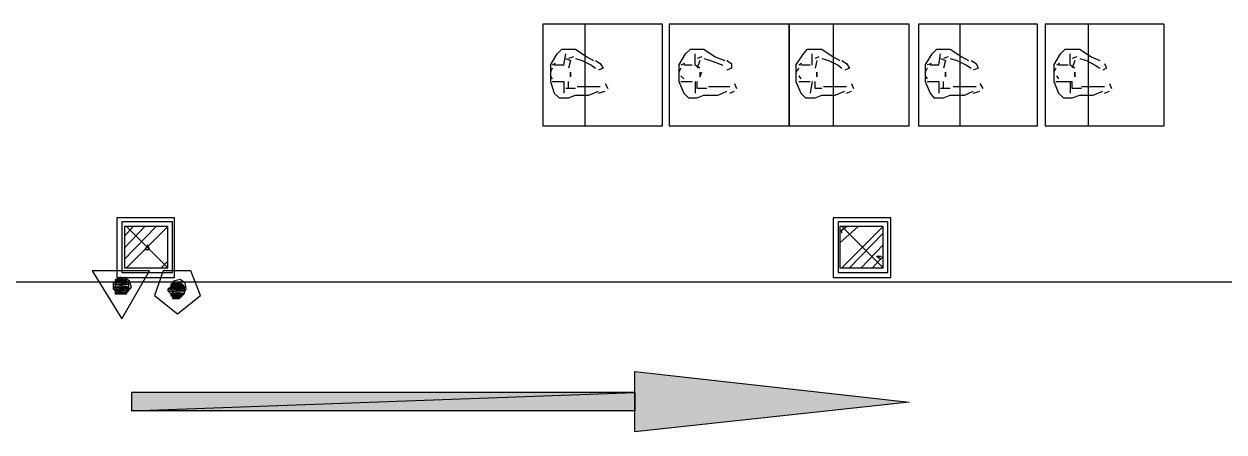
# Model space of a CAD drawing. Header units: millimetres. Extents: x 5 to 415, y 48 to 251.
# Drawn here: x 181.45 to 203.53, y 162.01 to 169.51 of the extents above; entities that cross this region are included whole.
import ezdxf

# ---------------------------------------------------------------- set-up
doc = ezdxf.new("R2010")
doc.units = ezdxf.units.MM
doc.layers.add('H', color=7, linetype='Continuous')
doc.layers.add('P', color=7, linetype='Continuous')

msp = doc.modelspace()

# ---------------------------------------------------------------- hatches: boundary and pattern name
at = {"layer": 'H', "linetype": 'Continuous'}
for points in [[(183.092, 164.73), (183.092, 164.765), (183.392, 164.765), (183.392, 164.73), (183.092, 164.73)], [(183.092, 164.677), (183.092, 164.73), (183.392, 164.73), (183.392, 164.677), (183.092, 164.677)], [(183.127, 164.765), (183.127, 164.8), (183.339, 164.8), (183.339, 164.765), (183.127, 164.765)], [(183.18, 164.8), (183.215, 164.853), (183.268, 164.853), (183.303, 164.8), (183.18, 164.8)], [(184.15, 164.677), (184.15, 164.73), (184.362, 164.73), (184.397, 164.677), (184.15, 164.677)], [(184.185, 164.73), (184.185, 164.765), (184.326, 164.765), (184.362, 164.73), (184.185, 164.73)], [(183.092, 164.641), (183.092, 164.677), (183.392, 164.677), (183.392, 164.641), (183.092, 164.641)], [(183.127, 164.588), (183.092, 164.641), (183.392, 164.641), (183.339, 164.588), (183.127, 164.588)], [(183.127, 164.553), (183.127, 164.588), (183.339, 164.588), (183.339, 164.553), (183.127, 164.553)], [(184.115, 164.641), (184.15, 164.677), (184.397, 164.677), (184.397, 164.641), (184.115, 164.641)], [(184.115, 164.588), (184.115, 164.641), (184.397, 164.641), (184.397, 164.588), (184.115, 164.588)], [(184.15, 164.553), (184.115, 164.588), (184.397, 164.588), (184.397, 164.553), (184.15, 164.553)], [(184.15, 164.5), (184.15, 164.553), (184.397, 164.553), (184.362, 164.5), (184.15, 164.5)], [(184.185, 164.465), (184.185, 164.5), (184.362, 164.5), (184.326, 164.465), (184.185, 164.465)], [(192.705, 162.013), (192.705, 163.107), (197.732, 162.56), (192.705, 162.013)], [(183.427, 162.384), (183.427, 162.736), (192.705, 162.736), (192.705, 162.384), (183.427, 162.384)]]:
    msp.add_hatch(color=256, dxfattribs=at).paths.add_polyline_path(points)

# ---------------------------------------------------------------- linework, layer by layer
at = {"layer": 'P'}
for points in [[(193.199, 169.51), (190.994, 169.51)], [(190.994, 169.51), (190.994, 167.64)], [(193.199, 169.51), (191.77, 169.51)], [(191.77, 169.51), (191.77, 167.64)], [(193.199, 167.64), (193.199, 169.51)], [(193.199, 167.64), (193.199, 169.51)], [(195.527, 169.51), (193.322, 169.51)], [(193.322, 169.51), (193.322, 167.64)], [(197.732, 169.51), (195.527, 169.51)], [(195.527, 169.51), (195.527, 167.64)], [(195.527, 167.64), (195.527, 169.51)], [(197.732, 169.51), (196.338, 169.51)], [(196.338, 169.51), (196.338, 167.64)], [(197.732, 167.64), (197.732, 169.51)], [(197.732, 167.64), (197.732, 169.51)], [(200.096, 169.51), (197.908, 169.51)], [(197.908, 169.51), (197.908, 167.64)], [(200.096, 169.51), (198.667, 169.51)], [(198.667, 169.51), (198.667, 167.64)], [(200.096, 167.64), (200.096, 169.51)], [(200.096, 167.64), (200.096, 169.51)], [(202.424, 169.51), (200.237, 169.51)], [(200.237, 169.51), (200.237, 167.64)], [(202.424, 169.51), (201.03, 169.51)], [(201.03, 169.51), (201.03, 167.64)], [(202.424, 167.64), (202.424, 169.51)], [(202.424, 167.64), (202.424, 169.51)], [(191.135, 168.751), (191.258, 168.963)], [(191.258, 168.963), (191.347, 169.051)], [(191.347, 169.051), (191.505, 169.051)], [(191.382, 168.751), (191.417, 168.963)], [(191.417, 168.875), (191.505, 168.839)], [(191.558, 168.91), (191.47, 168.875)], [(191.505, 169.051), (191.594, 169.051)], [(191.594, 169.051), (191.805, 168.91)], [(191.594, 168.875), (191.717, 168.839)], [(191.805, 168.91), (191.929, 168.839)], [(193.499, 168.751), (193.622, 168.963)], [(193.622, 168.963), (193.71, 169.051)], [(193.71, 169.051), (193.887, 169.051)], [(193.798, 168.751), (193.798, 168.963)], [(193.922, 168.91), (193.834, 168.875)], [(193.887, 169.051), (193.957, 169.051)], [(193.957, 169.051), (194.169, 168.91)], [(193.957, 168.875), (194.081, 168.839)], [(194.169, 168.91), (194.345, 168.839)], [(195.651, 168.751), (195.792, 168.963)], [(195.792, 168.963), (195.862, 169.051)], [(195.862, 169.051), (196.039, 169.051)], [(195.95, 168.751), (195.95, 168.963)], [(196.074, 168.91), (196.003, 168.875)], [(196.039, 169.051), (196.127, 169.051)], [(196.127, 169.051), (196.338, 168.91)], [(196.127, 168.875), (196.25, 168.839)], [(196.338, 168.91), (196.462, 168.839)], [(198.032, 168.751), (198.155, 168.963)], [(198.155, 168.963), (198.243, 169.051)], [(198.243, 169.051), (198.402, 169.051)], [(198.279, 168.751), (198.314, 168.963)], [(198.314, 168.875), (198.402, 168.839)], [(198.455, 168.91), (198.367, 168.875)], [(198.402, 169.051), (198.49, 169.051)], [(198.49, 169.051), (198.702, 168.91)], [(198.49, 168.875), (198.614, 168.839)], [(198.702, 168.91), (198.826, 168.839)], [(200.395, 168.751), (200.519, 168.963)], [(200.519, 168.963), (200.607, 169.051)], [(200.607, 169.051), (200.783, 169.051)], [(200.695, 168.751), (200.695, 168.963)], [(200.819, 168.91), (200.731, 168.875)], [(200.783, 169.051), (200.872, 169.051)], [(200.872, 169.051), (201.083, 168.91)], [(200.872, 168.875), (200.995, 168.839)], [(201.083, 168.91), (201.242, 168.839)], [(191.135, 168.751), (191.135, 168.451)], [(191.17, 168.698), (191.135, 168.628)], [(191.223, 168.787), (191.17, 168.751)], [(191.382, 168.751), (191.206, 168.751)], [(191.505, 168.839), (191.47, 168.698)], [(191.717, 168.839), (191.893, 168.751)], [(191.893, 168.751), (191.964, 168.698)], [(191.964, 168.839), (192.052, 168.787)], [(192.105, 168.698), (192.017, 168.663)], [(192.052, 168.787), (192.105, 168.698)], [(193.499, 168.751), (193.499, 168.451)], [(193.534, 168.698), (193.499, 168.628)], [(193.604, 168.787), (193.534, 168.751)], [(193.746, 168.751), (193.587, 168.751)], [(193.887, 168.698), (193.798, 168.751)], [(193.887, 168.839), (193.834, 168.698)], [(194.081, 168.839), (194.31, 168.751)], [(194.381, 168.839), (194.469, 168.787)], [(194.469, 168.698), (194.381, 168.663)], [(194.469, 168.787), (194.469, 168.698)], [(195.651, 168.751), (195.651, 168.451)], [(195.703, 168.698), (195.651, 168.628)], [(195.756, 168.787), (195.703, 168.751)], [(195.915, 168.751), (195.739, 168.751)], [(196.039, 168.839), (196.003, 168.698)], [(196.25, 168.839), (196.427, 168.751)], [(196.427, 168.751), (196.497, 168.698)], [(196.497, 168.839), (196.585, 168.787)], [(196.638, 168.698), (196.55, 168.663)], [(196.585, 168.787), (196.638, 168.698)], [(198.032, 168.751), (198.032, 168.451)], [(198.067, 168.698), (198.032, 168.628)], [(198.138, 168.787), (198.067, 168.751)], [(198.279, 168.751), (198.12, 168.751)], [(198.402, 168.839), (198.367, 168.698)], [(198.614, 168.839), (198.79, 168.751)], [(198.79, 168.751), (198.878, 168.698)], [(198.878, 168.839), (198.967, 168.787)], [(199.002, 168.698), (198.914, 168.663)], [(198.967, 168.787), (199.002, 168.698)], [(200.395, 168.751), (200.395, 168.451)], [(200.431, 168.698), (200.395, 168.628)], [(200.501, 168.787), (200.448, 168.751)], [(200.66, 168.751), (200.484, 168.751)], [(200.783, 168.698), (200.695, 168.751)], [(200.783, 168.839), (200.731, 168.698)], [(200.995, 168.839), (201.154, 168.751)], [(201.154, 168.751), (201.242, 168.698)], [(201.366, 168.698), (201.295, 168.663)], [(201.33, 168.787), (201.366, 168.698)], [(191.135, 168.628), (191.135, 168.487)], [(191.135, 168.557), (191.17, 168.504)], [(191.135, 168.451), (191.206, 168.24)], [(191.17, 168.451), (191.382, 168.451)], [(191.382, 168.451), (191.382, 168.24)], [(191.47, 168.328), (191.47, 168.451)], [(191.505, 168.54), (191.505, 168.628)], [(191.505, 168.628), (191.505, 168.54)], [(193.499, 168.628), (193.499, 168.487)], [(193.499, 168.451), (193.587, 168.24)], [(193.534, 168.557), (193.587, 168.504)], [(193.534, 168.451), (193.746, 168.451)], [(193.798, 168.451), (193.798, 168.24)], [(193.834, 168.328), (193.834, 168.451)], [(193.887, 168.54), (193.922, 168.628)], [(193.887, 168.628), (193.887, 168.54)], [(195.651, 168.628), (195.651, 168.487)], [(195.651, 168.451), (195.739, 168.24)], [(195.703, 168.557), (195.739, 168.504)], [(195.703, 168.451), (195.915, 168.451)], [(195.95, 168.451), (195.915, 168.24)], [(196.003, 168.328), (196.003, 168.451)], [(196.039, 168.54), (196.039, 168.628)], [(196.039, 168.628), (196.039, 168.54)], [(198.032, 168.628), (198.032, 168.487)], [(198.032, 168.557), (198.067, 168.504)], [(198.032, 168.451), (198.12, 168.24)], [(198.067, 168.451), (198.279, 168.451)], [(198.279, 168.451), (198.279, 168.24)], [(198.367, 168.328), (198.367, 168.451)], [(198.402, 168.54), (198.402, 168.628)], [(198.402, 168.628), (198.402, 168.54)], [(200.395, 168.628), (200.395, 168.487)], [(200.395, 168.451), (200.484, 168.24)], [(200.431, 168.451), (200.66, 168.451)], [(200.448, 168.557), (200.484, 168.504)], [(200.66, 168.451), (200.731, 168.451)], [(200.695, 168.451), (200.695, 168.24)], [(200.731, 168.328), (200.731, 168.451)], [(200.783, 168.54), (200.783, 168.628)], [(200.783, 168.628), (200.783, 168.54)], [(191.206, 168.24), (191.294, 168.152)], [(191.594, 168.328), (191.417, 168.328)], [(191.629, 168.363), (191.805, 168.363)], [(191.805, 168.363), (191.964, 168.363)], [(191.841, 168.204), (192.017, 168.275)], [(191.964, 168.363), (192.052, 168.363)], [(192.017, 168.24), (192.14, 168.275)], [(192.14, 168.416), (192.193, 168.328)], [(193.587, 168.24), (193.675, 168.152)], [(194.01, 168.328), (193.834, 168.328)], [(194.045, 168.363), (194.169, 168.363)], [(194.169, 168.363), (194.345, 168.363)], [(194.222, 168.204), (194.381, 168.275)], [(194.345, 168.363), (194.433, 168.363)], [(194.433, 168.24), (194.522, 168.275)], [(194.522, 168.416), (194.557, 168.328)], [(195.739, 168.24), (195.827, 168.152)], [(196.127, 168.328), (196.003, 168.328)], [(196.162, 168.363), (196.338, 168.363)], [(196.338, 168.363), (196.497, 168.363)], [(196.374, 168.204), (196.55, 168.275)], [(196.497, 168.363), (196.585, 168.363)], [(196.585, 168.24), (196.674, 168.275)], [(196.674, 168.416), (196.709, 168.328)], [(198.12, 168.24), (198.191, 168.152)], [(198.49, 168.328), (198.314, 168.328)], [(198.543, 168.363), (198.702, 168.363)], [(198.702, 168.363), (198.878, 168.363)], [(198.755, 168.204), (198.914, 168.275)], [(198.878, 168.363), (198.967, 168.363)], [(198.914, 168.24), (199.037, 168.275)], [(199.037, 168.416), (199.09, 168.328)], [(200.484, 168.24), (200.572, 168.152)], [(200.907, 168.328), (200.731, 168.328)], [(200.907, 168.363), (201.083, 168.363)], [(201.083, 168.363), (201.242, 168.363)], [(201.119, 168.204), (201.295, 168.275)], [(201.242, 168.363), (201.33, 168.363)], [(201.33, 168.24), (201.418, 168.275)], [(201.418, 168.416), (201.454, 168.328)], [(191.294, 168.152), (191.47, 168.152)], [(191.47, 168.152), (191.594, 168.204)], [(191.594, 168.204), (191.841, 168.204)], [(193.675, 168.152), (193.834, 168.152)], [(193.834, 168.152), (193.957, 168.204)], [(193.957, 168.204), (194.222, 168.204)], [(195.827, 168.152), (196.003, 168.152)], [(196.003, 168.152), (196.127, 168.204)], [(196.127, 168.204), (196.374, 168.204)], [(198.191, 168.152), (198.367, 168.152)], [(198.367, 168.152), (198.49, 168.204)], [(198.49, 168.204), (198.755, 168.204)], [(200.572, 168.152), (200.731, 168.152)], [(200.731, 168.152), (200.872, 168.204)], [(200.872, 168.204), (201.119, 168.204)], [(190.994, 167.64), (193.199, 167.64)], [(191.77, 167.64), (193.199, 167.64)], [(193.322, 167.64), (195.527, 167.64)], [(195.527, 167.64), (197.732, 167.64)], [(196.338, 167.64), (197.732, 167.64)], [(197.908, 167.64), (200.096, 167.64)], [(198.667, 167.64), (200.096, 167.64)], [(200.237, 167.64), (202.424, 167.64)], [(201.03, 167.64), (202.424, 167.64)], [(183.162, 165.947), (183.162, 164.853)], [(184.221, 165.947), (183.162, 165.947)], [(183.25, 165.876), (183.25, 164.941)], [(184.185, 165.876), (183.25, 165.876)], [(183.303, 165.612), (183.462, 165.788)], [(183.303, 165.4), (183.674, 165.788)], [(183.303, 165.188), (183.885, 165.788)], [(183.303, 165.788), (183.303, 165.029)], [(184.097, 165.788), (183.303, 165.788)], [(184.097, 165.029), (183.339, 165.788)], [(183.339, 165.029), (184.097, 165.788)], [(183.339, 165.029), (184.097, 165.788)], [(184.097, 165.029), (184.097, 165.788)], [(184.185, 164.941), (184.185, 165.876)], [(184.221, 164.853), (184.221, 165.947)], [(196.338, 165.947), (196.338, 164.853)], [(197.397, 165.947), (196.338, 165.947)], [(196.427, 165.876), (196.427, 164.941)], [(197.344, 165.876), (196.427, 165.876)], [(196.462, 165.7), (196.585, 165.788)], [(196.462, 165.488), (196.797, 165.788)], [(196.462, 165.788), (196.462, 165.029)], [(197.256, 165.788), (196.462, 165.788)], [(197.256, 165.029), (196.497, 165.788)], [(196.497, 165.029), (197.256, 165.788)], [(197.256, 165.029), (197.256, 165.788)], [(197.344, 164.941), (197.344, 165.876)], [(197.397, 164.853), (197.397, 165.947)], [(196.497, 165.664), (196.497, 165.735)], [(196.638, 165.029), (197.256, 165.664)], [(183.727, 165.453), (183.674, 165.365)], [(183.674, 165.365), (183.762, 165.365)], [(183.762, 165.365), (183.727, 165.453)], [(196.85, 165.029), (197.256, 165.453)], [(183.974, 165.029), (184.097, 165.153)], [(197.062, 165.029), (197.256, 165.241)], [(197.132, 165.241), (197.22, 165.241)], [(197.132, 165.241), (197.22, 165.188)], [(183.762, 164.977), (182.704, 164.977)], [(182.704, 164.977), (183.25, 164.095)], [(183.25, 164.095), (183.762, 164.977)], [(183.25, 164.941), (184.185, 164.941)], [(183.303, 165.029), (184.097, 165.029)], [(184.009, 164.977), (183.85, 164.518)], [(184.52, 164.977), (184.009, 164.977)], [(184.697, 164.518), (184.52, 164.977)], [(196.427, 164.941), (197.344, 164.941)], [(196.462, 165.029), (197.256, 165.029)], [(282.011, 164.765), (115.094, 164.765)], [(183.374, 164.73), (183.092, 164.765)], [(183.092, 164.765), (183.092, 164.73)], [(183.374, 164.73), (183.092, 164.765)], [(183.092, 164.765), (183.374, 164.765)], [(183.092, 164.765), (183.374, 164.765)], [(183.127, 164.765), (183.092, 164.765)], [(183.374, 164.677), (183.092, 164.73)], [(183.092, 164.73), (183.092, 164.677)], [(183.374, 164.677), (183.092, 164.73)], [(183.092, 164.73), (183.374, 164.73)], [(183.092, 164.73), (183.374, 164.73)], [(183.198, 164.835), (183.127, 164.73)], [(183.339, 164.765), (183.127, 164.818)], [(183.127, 164.818), (183.127, 164.765)], [(183.339, 164.765), (183.127, 164.818)], [(183.127, 164.818), (183.339, 164.818)], [(183.127, 164.818), (183.339, 164.818)], [(183.339, 164.818), (183.127, 164.818)], [(183.127, 164.818), (183.127, 164.818)], [(183.339, 164.818), (183.127, 164.818)], [(183.127, 164.818), (183.127, 164.818)], [(183.127, 164.818), (183.339, 164.818)], [(183.127, 164.818), (183.339, 164.818)], [(183.162, 164.818), (183.127, 164.818)], [(183.374, 164.765), (183.127, 164.765)], [(183.374, 164.765), (183.127, 164.765)], [(183.127, 164.765), (183.339, 164.765)], [(183.127, 164.765), (183.339, 164.765)], [(183.127, 164.712), (183.145, 164.624)], [(183.162, 164.853), (184.221, 164.853)], [(183.215, 164.853), (183.162, 164.818)], [(183.339, 164.818), (183.162, 164.818)], [(183.339, 164.818), (183.162, 164.818)], [(183.162, 164.818), (183.303, 164.818)], [(183.162, 164.818), (183.303, 164.818)], [(183.303, 164.853), (183.198, 164.835)], [(183.303, 164.818), (183.215, 164.853)], [(183.303, 164.818), (183.215, 164.853)], [(183.215, 164.853), (183.25, 164.853)], [(183.215, 164.853), (183.215, 164.853)], [(183.215, 164.853), (183.215, 164.853)], [(183.25, 164.853), (183.215, 164.853)], [(183.215, 164.853), (183.25, 164.853)], [(183.25, 164.853), (183.303, 164.818)], [(183.392, 164.783), (183.303, 164.853)], [(183.303, 164.818), (183.339, 164.818)], [(183.339, 164.818), (183.339, 164.765)], [(183.339, 164.765), (183.374, 164.765)], [(183.374, 164.765), (183.374, 164.73)], [(183.374, 164.73), (183.374, 164.677)], [(183.427, 164.677), (183.392, 164.783)], [(184.203, 164.783), (184.15, 164.694)], [(184.397, 164.677), (184.15, 164.73)], [(184.15, 164.73), (184.15, 164.677)], [(184.397, 164.677), (184.15, 164.73)], [(184.15, 164.73), (184.362, 164.73)], [(184.362, 164.73), (184.15, 164.73)], [(184.15, 164.73), (184.185, 164.73)], [(184.362, 164.73), (184.185, 164.765)], [(184.185, 164.765), (184.185, 164.73)], [(184.362, 164.73), (184.185, 164.765)], [(184.185, 164.765), (184.309, 164.765)], [(184.309, 164.765), (184.185, 164.765)], [(184.185, 164.765), (184.221, 164.765)], [(184.185, 164.73), (184.362, 164.73)], [(184.362, 164.73), (184.185, 164.73)], [(184.185, 164.73), (184.362, 164.73)], [(184.185, 164.73), (184.362, 164.73)], [(184.326, 164.818), (184.203, 164.783)], [(184.221, 164.765), (184.309, 164.765)], [(184.309, 164.765), (184.221, 164.765)], [(184.221, 164.765), (184.309, 164.765)], [(184.221, 164.765), (184.309, 164.765)], [(184.309, 164.765), (184.221, 164.765)], [(184.221, 164.765), (184.221, 164.765)], [(184.309, 164.765), (184.221, 164.765)], [(184.221, 164.765), (184.273, 164.765)], [(184.273, 164.765), (184.309, 164.765)], [(184.309, 164.765), (184.362, 164.73)], [(184.415, 164.747), (184.326, 164.818)], [(184.362, 164.73), (184.397, 164.677)], [(184.432, 164.641), (184.415, 164.747)], [(196.338, 164.853), (197.397, 164.853)], [(183.374, 164.641), (183.092, 164.677)], [(183.092, 164.677), (183.092, 164.641)], [(183.374, 164.641), (183.092, 164.677)], [(183.092, 164.677), (183.374, 164.677)], [(183.092, 164.677), (183.374, 164.677)], [(183.374, 164.677), (183.092, 164.677)], [(183.092, 164.677), (183.092, 164.677)], [(183.374, 164.677), (183.092, 164.677)], [(183.092, 164.677), (183.092, 164.677)], [(183.092, 164.677), (183.374, 164.677)], [(183.092, 164.677), (183.374, 164.677)], [(183.339, 164.606), (183.092, 164.641)], [(183.092, 164.641), (183.127, 164.606)], [(183.339, 164.606), (183.092, 164.641)], [(183.092, 164.641), (183.374, 164.641)], [(183.092, 164.641), (183.374, 164.641)], [(183.339, 164.553), (183.127, 164.606)], [(183.127, 164.606), (183.127, 164.553)], [(183.339, 164.553), (183.127, 164.606)], [(183.127, 164.606), (183.339, 164.606)], [(183.127, 164.606), (183.339, 164.606)], [(183.339, 164.606), (183.127, 164.606)], [(183.127, 164.606), (183.127, 164.606)], [(183.339, 164.606), (183.127, 164.606)], [(183.127, 164.606), (183.127, 164.606)], [(183.127, 164.606), (183.339, 164.606)], [(183.127, 164.606), (183.339, 164.606)], [(183.303, 164.553), (183.127, 164.553)], [(183.127, 164.553), (183.162, 164.553)], [(183.303, 164.553), (183.127, 164.553)], [(183.127, 164.553), (183.339, 164.553)], [(183.127, 164.553), (183.339, 164.553)], [(183.145, 164.624), (183.25, 164.553)], [(183.215, 164.553), (183.162, 164.553)], [(183.162, 164.553), (183.215, 164.553)], [(183.25, 164.553), (183.162, 164.553)], [(183.162, 164.553), (183.303, 164.553)], [(183.162, 164.553), (183.303, 164.553)], [(183.25, 164.553), (183.215, 164.553)], [(183.215, 164.553), (183.25, 164.553)], [(183.215, 164.553), (183.25, 164.553)], [(183.25, 164.553), (183.215, 164.553)], [(183.25, 164.553), (183.356, 164.588)], [(183.303, 164.553), (183.25, 164.553)], [(183.339, 164.553), (183.303, 164.553)], [(183.374, 164.641), (183.339, 164.606)], [(183.339, 164.606), (183.339, 164.553)], [(183.356, 164.588), (183.427, 164.677)], [(183.374, 164.677), (183.374, 164.641)], [(183.85, 164.518), (184.273, 164.183)], [(184.15, 164.677), (184.097, 164.641)], [(184.397, 164.606), (184.097, 164.641)], [(184.097, 164.641), (184.097, 164.606)], [(184.397, 164.606), (184.097, 164.641)], [(184.097, 164.641), (184.397, 164.641)], [(184.097, 164.641), (184.397, 164.641)], [(184.397, 164.641), (184.097, 164.641)], [(184.097, 164.641), (184.097, 164.641)], [(184.397, 164.641), (184.097, 164.641)], [(184.097, 164.641), (184.097, 164.641)], [(184.097, 164.641), (184.397, 164.641)], [(184.097, 164.641), (184.397, 164.641)], [(184.397, 164.553), (184.097, 164.606)], [(184.097, 164.606), (184.15, 164.553)], [(184.397, 164.553), (184.097, 164.606)], [(184.097, 164.606), (184.397, 164.606)], [(184.097, 164.606), (184.397, 164.606)], [(184.397, 164.641), (184.15, 164.677)], [(184.397, 164.641), (184.15, 164.677)], [(184.15, 164.677), (184.397, 164.677)], [(184.15, 164.677), (184.397, 164.677)], [(184.397, 164.677), (184.15, 164.677)], [(184.15, 164.677), (184.15, 164.677)], [(184.397, 164.677), (184.15, 164.677)], [(184.15, 164.677), (184.15, 164.677)], [(184.15, 164.677), (184.397, 164.677)], [(184.15, 164.677), (184.397, 164.677)], [(184.15, 164.659), (184.168, 164.588)], [(184.362, 164.518), (184.15, 164.553)], [(184.15, 164.553), (184.15, 164.518)], [(184.362, 164.518), (184.15, 164.553)], [(184.15, 164.553), (184.397, 164.553)], [(184.15, 164.553), (184.397, 164.553)], [(184.397, 164.553), (184.15, 164.553)], [(184.15, 164.553), (184.15, 164.553)], [(184.397, 164.553), (184.15, 164.553)], [(184.15, 164.553), (184.15, 164.553)], [(184.15, 164.553), (184.397, 164.553)], [(184.15, 164.553), (184.397, 164.553)], [(184.15, 164.518), (184.362, 164.518)], [(184.362, 164.518), (184.15, 164.518)], [(184.15, 164.518), (184.362, 164.518)], [(184.185, 164.518), (184.15, 164.518)], [(184.15, 164.518), (184.362, 164.518)], [(184.168, 164.588), (184.256, 164.518)], [(184.309, 164.465), (184.185, 164.518)], [(184.185, 164.518), (184.185, 164.465)], [(184.309, 164.465), (184.185, 164.518)], [(184.185, 164.518), (184.362, 164.518)], [(184.362, 164.518), (184.185, 164.518)], [(184.185, 164.465), (184.309, 164.465)], [(184.309, 164.465), (184.185, 164.465)], [(184.185, 164.465), (184.309, 164.465)], [(184.221, 164.465), (184.185, 164.465)], [(184.185, 164.465), (184.309, 164.465)], [(184.221, 164.465), (184.221, 164.465)], [(184.221, 164.465), (184.221, 164.465)], [(184.309, 164.465), (184.221, 164.465)], [(184.256, 164.518), (184.379, 164.536)], [(184.273, 164.183), (184.697, 164.518)], [(184.273, 164.465), (184.309, 164.465)], [(184.309, 164.465), (184.273, 164.465)], [(184.362, 164.518), (184.309, 164.465)], [(184.397, 164.553), (184.362, 164.518)], [(184.379, 164.536), (184.432, 164.641)], [(184.397, 164.677), (184.397, 164.641)], [(184.397, 164.641), (184.397, 164.606)], [(184.397, 164.606), (184.397, 164.553)], [(192.687, 163.124), (197.732, 162.56)], [(192.687, 162.013), (192.687, 163.124)], [(183.427, 162.736), (183.427, 162.401)], [(183.427, 162.401), (192.687, 162.736)], [(192.687, 162.736), (183.427, 162.736)], [(183.427, 162.401), (192.687, 162.736)], [(192.687, 162.736), (192.687, 162.401)], [(197.732, 162.56), (192.687, 162.013)], [(192.687, 162.401), (183.427, 162.401)]]:
    msp.add_lwpolyline(points, dxfattribs=at)

doc.saveas('drawing.dxf')
